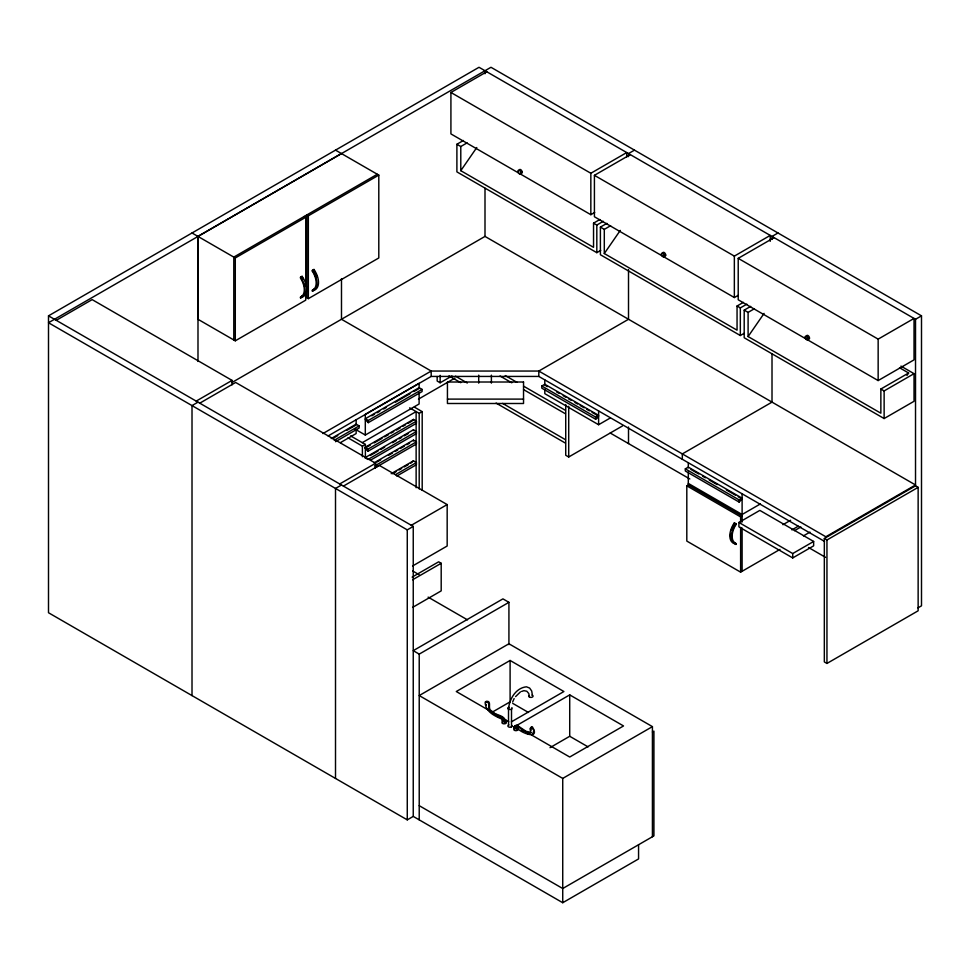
<?xml version="1.0" encoding="UTF-8"?>
<svg xmlns="http://www.w3.org/2000/svg" width="970" height="970" viewBox="0 0 970 970"><rect width="100%" height="100%" fill="white"/><g stroke="black" fill="none" stroke-linecap="round" stroke-linejoin="round"><path stroke-width="1.45" d="M485.837 702.668L486.297 701.31C492.566 700.582 486.758 709.24 491.681 710.913C495.282 715.824 504.327 714.466 505.491 721.122L504.715 721.571L502.836 720.48L502.399 719.303C494.942 716.199 485.279 711.737 485.158 702.268L485.521 701.759C491.996 701.407 485.63 710.707 491.911 712.174C495.452 716.418 503.842 715.205 504.715 721.571M508.51 709.131C509.226 699.249 515.797 687.851 526.455 686.808L529.632 688.057L531.705 691.016L532.433 695.32M518.453 727.488L517.483 727.112L516.283 728.24L514.391 727.148L514.633 725.972L517.131 726.033L524.067 731.113L529.862 733.235L530.748 732.508L530.032 728.543L531.56 727.257L533.961 730.446L532.494 734.448M512.669 701.928L514.124 698.558M516.283 728.24L516.719 727.561C520.66 733.199 540.933 740.534 532.336 726.809L531.087 727.233L531.136 730.168M599.86 219.511L593.543 223.161L593.543 247.326L460.786 170.684L476.779 147.537M743.372 302.373L737.054 306.011L737.054 330.176L604.298 253.534L620.291 230.387M899.517 367.739L908.623 373.001L880.857 389.031L880.857 413.196L748.1 336.554L764.081 313.407M906.938 375.438L908.623 373.001M515.579 696.605L520.466 691.865M638.563 844.737L638.563 858.935L562.733 902.718L413.244 816.413L407.267 819.868L48.5 612.737L48.5 315.844L479.022 67.282L915.522 319.288L921.5 315.844L921.5 605.826L917.911 607.899M305.744 292.613L305.744 300.154L235.286 340.822L197.916 319.251L197.916 236.401L341.416 153.539M56.272 320.318L92.138 299.609L232.072 380.398L232.072 384.835M594.683 212.478L590.839 214.697L450.917 133.908L450.917 92.477L486.782 71.768M377.294 174.26L233.794 257.111L233.794 339.961M192.012 232.982L235.286 257.971L305.744 217.292L305.744 285.083M308.339 215.801L378.797 175.121L378.797 257.971L308.339 298.651L306.835 297.79L306.835 214.94L308.339 215.801L308.339 298.651M600.721 250.418L596.817 252.673L456.894 171.884L456.894 144.263L463.393 140.504M456.894 144.263L460.786 146.518L467.103 142.869M300.494 277.226L302.082 276.317A15.714 9.069 60 0 1 302.082 297.026L300.494 297.935L300.494 297.075A15.253 8.803 60 0 0 300.494 278.087L300.494 277.226A15.714 9.069 60 0 1 300.494 297.935M312.376 270.363L313.953 269.454A15.714 9.069 60 0 1 313.953 290.175L312.376 291.085L312.376 290.224A15.253 8.803 60 0 0 312.376 271.236L312.376 270.363A15.714 9.069 60 0 1 312.376 291.085M312.376 271.236L313.953 269.454M300.494 297.075L302.082 296.165A15.253 8.803 60 0 0 303.877 294.941M312.376 290.224L313.953 289.302A15.253 8.803 60 0 0 315.759 288.078M520.878 173.012L522.187 172.248M196.195 401.107L232.072 380.398M450.917 92.477L590.839 173.266L626.717 152.557L626.717 156.994M197.989 402.15L192.012 405.593L192.012 695.587M231.903 382.544L485 236.413L915.522 484.976L825.834 536.762L538.811 371.049L431.189 371.049L322.901 433.566M634.489 150.132L628.511 153.587L628.511 156.594M199.771 403.18L235.649 382.459L375.584 463.248L375.584 467.685M738.194 295.329L734.351 297.547L594.416 216.759L594.416 175.327L630.294 154.618M593.543 223.161L596.817 225.052L603.316 221.293M744.232 333.268L740.328 335.523L600.394 254.734L600.394 227.113L606.893 223.367M600.394 227.113L604.298 229.369L610.603 225.719M328.127 435.93L431.189 376.433L538.811 376.433L824.524 541.381M331.207 438.561L356.148 424.157L359.142 425.891L359.142 428.049L335.511 441.689M332.528 438.61L337.778 435.578M346.957 430.268L356.148 424.969L356.148 419.767M371.862 415.778L374.493 414.263M377.112 412.747L379.743 411.231M383.671 408.952L386.303 407.436M395.493 402.138L409.922 393.796M413.863 391.528L419.113 388.497L419.113 383.296L365.302 414.36L365.302 435.045L354.862 429.019M334.201 440.283L359.142 425.891M422.108 389.419L419.113 387.685L365.302 418.761L368.285 420.483L422.108 389.419L422.108 391.565L368.285 422.641L365.302 419.561M437.167 376.578L437.167 381.052L440.15 382.774L451.971 375.96M340.397 442.647L356.148 433.554L356.148 429.261M664.377 255.862L665.687 255.098M418.47 399.131L454.991 378.045M365.302 435.045L419.113 403.981L419.113 392.717M362.307 442.647L416.13 411.583L416.13 487.74M348.024 437.858L362.392 446.151L365.387 444.43L365.387 458.034M409.643 407.837L419.198 413.353L422.192 411.632L422.192 490.238M416.421 421.138L413.438 419.416L364.999 447.376L367.994 449.11L416.421 421.138L416.421 423.296L367.994 451.256L364.999 448.188M366.308 447.425L370.237 445.157M374.165 442.89L382.022 438.355M384.641 436.852L388.558 434.584M391.177 433.069L393.796 431.553M396.415 430.049L400.343 427.782M402.962 426.266L405.581 424.751M408.2 423.247L412.129 420.98M416.421 431.504L413.438 429.771L364.999 457.731L367.994 459.465L416.421 431.504L416.421 433.651L370.613 460.107M370.237 455.512L378.094 450.977M380.713 449.474L384.641 447.206M392.486 442.672L396.415 440.404M399.034 438.889L401.653 437.373M404.272 435.87L408.2 433.602M374.165 462.799L413.438 440.125L416.421 441.859L416.421 444.017L374.541 468.195M376.784 462.096L380.713 459.828M388.558 455.294L392.486 453.026M395.105 451.511L397.724 450.007M400.343 448.492L404.272 446.224M406.891 444.709L409.51 443.205M339.706 483.969L375.584 463.248M594.416 175.327L734.351 256.116L770.228 235.407L770.228 241.324M341.488 485L335.511 488.456L335.511 778.437M777.988 232.982L772.011 236.437L772.011 239.457M374.541 466.036L416.421 441.859M343.404 486.103L379.282 465.382L447.17 504.582L447.17 546.013L412.577 565.983M738.218 258.347L878.153 339.136L914.031 318.427L914.031 359.858L878.153 380.567L738.218 299.779L738.218 258.347L774.096 237.638M541.806 385.999L544.8 384.265L598.611 415.342L595.616 417.064L541.806 385.999L541.806 388.158L595.616 419.222L597.12 418.361L597.12 417.003L598.611 416.142L592.052 412.359M391.177 473.687L413.438 460.847L416.421 462.569L416.421 464.727L396.791 476.064M392.486 473.736L396.415 471.468M399.034 469.965L401.653 468.449M404.272 466.934L408.2 464.666M410.819 463.163L413.438 460.847M395.481 474.657L416.421 462.569M737.054 306.011L740.328 307.902L746.827 304.156M900.948 366.114L914.031 373.668L914.031 401.289L884.131 418.543L744.196 337.754L744.196 310.133L750.695 306.387M744.196 310.133L748.1 312.388L754.405 308.739M411.292 525.303L447.17 504.582M921.5 315.844L490.978 67.282L48.5 322.743L407.267 529.875L413.244 526.419L413.244 816.413M544.8 389.37L544.8 393.662L598.611 424.727L610.348 417.949M565.728 404.563L565.728 455.269L568.711 456.991L622.522 425.927M805.185 337.16A2.11 1.225 60 0 1 807.428 336.954A2.11 1.225 60 0 1 807.428 339.949A2.11 1.225 60 0 1 805.185 337.16L806.506 336.396M808.18 338.882L809.489 338.13M412.153 577.114L438.658 561.812L441.192 563.279L441.192 590.888L412.602 607.402M412.602 579.781L441.192 563.279M685.317 468.849L688.3 467.128L742.111 498.192L739.128 499.926L685.317 468.849L685.317 471.008L739.128 502.072L742.111 498.992M686.808 485.837L688.3 484.976L742.111 516.052L740.619 516.913L686.808 485.837L686.808 541.078L740.619 572.142L779.953 549.432M508.923 602.334L502.933 598.878L413.244 650.664L419.222 654.12L508.923 602.334L508.923 644.626M880.857 389.031L884.131 390.922L914.031 373.668M760.383 503.939L742.111 514.488L688.3 483.412M738.91 522.466L759.837 510.39L813.648 541.454L813.648 545.843L792.72 557.932L738.91 526.855L738.91 522.466L792.72 553.543L813.648 541.454M511.408 721.838L563.909 691.525L510.099 660.461L456.276 691.525L487.777 709.713M782.911 524.721L790.611 520.272M791.884 529.899L798.298 526.201M794.454 530.687L800.856 526.989M491.717 712.465L510.099 701.856M803.439 535.876L809.95 532.118M502.836 720.48L503.6 720.031L505.491 721.122M824.33 538.483L915.522 485.837L918.141 487.352L918.141 610.797L826.949 663.444L824.33 661.928L824.33 538.483L826.949 539.999L918.141 487.352M515.907 725.948L569.717 694.884L623.528 725.948L569.717 757.024L531.657 735.042M514.391 727.148L515.409 725.524L516.889 725.111L525.873 731.222L531.208 732.592M550.026 747.652L569.717 736.279L588.099 746.888M652.422 726.627L508.923 643.777L419.222 695.563L562.733 778.413L652.422 726.627L652.422 836.734M652.422 731.998L653.926 731.137L653.926 835.873L562.733 888.52L419.222 805.67M521.617 691.464L523.909 690.676L526.807 691.234L528.759 693.477L529.438 697.042M532.627 734.375L531.124 734.666M447.437 399.106L523.533 399.106M500.059 717.315L501.126 717.642M529.305 734.363L527.753 733.769M497.537 716.394L498.337 716.733M335.511 150.132L378.797 175.121M304.253 216.431L305.744 217.292M547.419 386.593L544.8 385.078L544.8 379.876M556.61 391.892L559.229 393.408M563.17 395.687L565.801 397.203M568.42 398.718L571.051 400.234M574.98 402.501L577.611 404.017M580.23 405.533L584.17 407.812M586.801 409.328L589.42 410.843M690.931 469.444L698.8 473.99M702.741 476.27L705.36 477.786M709.3 480.053L717.182 484.6M726.36 489.899L735.551 495.209M738.182 496.725L740.801 498.24M610.239 433.032L689.828 478.974M808.543 547.516L825.506 557.313M505.249 375.572L517.022 382.374M523.558 386.145L565.413 410.31M500.011 376.008L511.784 382.798M523.558 389.6L565.413 413.766M733.126 525.849A15.253 8.803 -60 0 1 734.387 523.667L734.387 522.806L735.963 523.715A15.714 9.069 -60 0 0 735.963 544.425L734.387 542.654A15.253 8.803 -60 0 1 732.592 541.43M734.387 523.667L735.963 524.576A15.253 8.803 -60 0 0 735.963 543.564L735.963 544.425M455.536 376.214L467.31 383.017M502.63 403.411L565.413 439.652M449.001 375.899L460.774 382.689M496.094 403.083L565.413 443.108M734.387 542.654L735.963 543.564M414.36 407.109L422.192 411.632M350.631 435.906L365.387 444.43M48.5 315.844L413.244 526.419M412.699 570.99L419.185 574.737M428.122 597.132L467.504 619.866M512.718 703.371L528.468 712.465M491.717 711.992L496.967 715.023M508.777 721.838L502.217 718.055L503.175 718.855M523.776 730.495L526.407 732.01M492.372 713.265L493.439 714.041M521.52 729.949L522.333 730.592M486.188 704.426L486.358 705.057M915.522 319.288L915.522 485.837M884.131 390.922L884.131 418.543M878.153 339.136L878.153 380.567M826.949 539.999L826.949 663.444M825.834 536.762L825.834 537.622M792.72 553.543L792.72 557.932M772.011 353.929L772.011 402.126L682.322 453.911L682.322 459.283M748.1 312.388L748.1 336.554M742.111 493.803L742.111 522.018M742.111 527.995L742.111 571.281M740.619 516.913L740.619 522.878M740.619 527.365L740.619 572.142M740.328 307.902L740.328 335.523M739.128 499.926L739.128 502.072M735.963 523.715L735.963 524.576M734.351 256.116L734.351 297.547M688.3 462.726L688.3 467.928M688.3 472.147L688.3 484.976M628.511 269.563L628.511 319.275L538.811 371.049L538.811 376.433M628.511 427.018L628.511 443.581M604.298 229.369L604.298 253.534M598.611 410.953L598.611 424.727M596.817 225.052L596.817 252.673M595.616 417.064L595.616 419.222M590.839 173.266L590.839 214.697M569.717 694.884L569.717 736.279M568.711 406.284L568.711 456.991M562.733 778.413L562.733 902.718M517.398 728.397L517.398 730.289A2.11 1.225 0 0 1 514.403 730.289A2.11 1.225 0 0 1 514.403 728.567L514.403 726.663M511.505 709.131L511.505 726.87M510.099 660.461L510.099 700.376M508.51 707.409L508.51 725.136M505.564 721.559L505.564 723.462M491.39 375.16L491.39 383.138M485 70.737L485 73.744M485 188.216L485 236.413M478.707 375.16L478.707 383.138M460.786 146.518L460.786 170.684M440.15 375.317L440.15 382.774M431.189 376.433L431.189 371.049L341.488 319.275L341.488 278.608M419.198 413.353L419.198 488.941M419.222 654.12L419.222 819.868M413.438 419.416L413.438 420.216M413.438 429.771L413.438 430.583M413.438 440.125L413.438 440.938M407.267 529.875L407.267 819.868M368.285 420.483L368.285 422.641M367.994 449.11L367.994 451.256M362.392 446.151L362.392 456.737M313.953 289.302L313.953 290.175M302.082 276.317L302.082 277.177A15.253 8.803 60 0 1 303.331 279.36M302.082 296.165L302.082 297.026M235.286 257.971L235.286 340.822M197.989 236.437L197.989 361.458M511.845 707.651A2.11 1.225 0 0 1 511.069 709.325A2.11 1.225 0 0 1 508.183 708.876A2.11 1.225 0 0 1 508.947 707.215M511.845 725.39A2.11 1.225 0 0 1 511.069 727.063A2.11 1.225 0 0 1 508.183 726.615A2.11 1.225 0 0 1 508.947 724.942M531.996 695.126A2.11 1.225 0 0 1 532.76 696.787A2.11 1.225 0 0 1 529.875 697.236A2.11 1.225 0 0 1 529.099 695.575M517.737 726.918A2.11 1.225 0 0 1 516.792 728.64A2.11 1.225 0 0 1 513.918 727.949A2.11 1.225 0 0 1 515.349 726.348M517.398 728.567A2.11 1.225 0 0 1 517.398 730.289M505.127 719.643A2.11 1.225 0 0 1 505.685 721.486A2.11 1.225 0 0 1 502.448 721.486A2.11 1.225 0 0 1 503.006 719.643M505.903 721.983A2.11 1.225 0 0 1 504.339 723.814A2.11 1.225 0 0 1 502.024 722.286M730.665 536.846A15.253 8.803 -60 0 1 730.665 533.767M731.319 530.408A15.253 8.803 -60 0 1 732.592 526.965M734.387 543.515A15.714 9.069 -60 0 1 734.387 522.806M806.555 336.881A2.11 1.225 60 0 1 807.731 335.414A2.11 1.225 60 0 1 809.489 337.972A2.11 1.225 60 0 1 807.998 338.991M662.752 253.849A2.11 1.225 60 0 1 664.062 252.442A2.11 1.225 60 0 1 665.687 255.255A2.11 1.225 60 0 1 663.807 255.68M519.241 170.102A2.11 1.225 60 0 1 520.951 169.835A2.11 1.225 60 0 1 522.175 172.393A2.11 1.225 60 0 1 520.684 173.109M313.953 270.315A15.253 8.803 60 0 1 315.214 272.497M315.759 273.625A15.253 8.803 60 0 1 317.02 277.068M305.15 283.919A15.253 8.803 60 0 1 305.659 286.186M523.533 382.01L447.437 382.01L447.437 403.496L523.533 403.496L523.533 382.01M661.394 254.128A2.11 1.225 60 0 0 663.638 256.929A2.11 1.225 60 0 0 663.638 253.934A2.11 1.225 60 0 0 661.394 254.128M517.932 171.763A2.11 1.225 60 0 0 520.441 173.969A2.11 1.225 60 0 0 519.762 170.696A2.11 1.225 60 0 0 517.932 171.763"/></g></svg>
